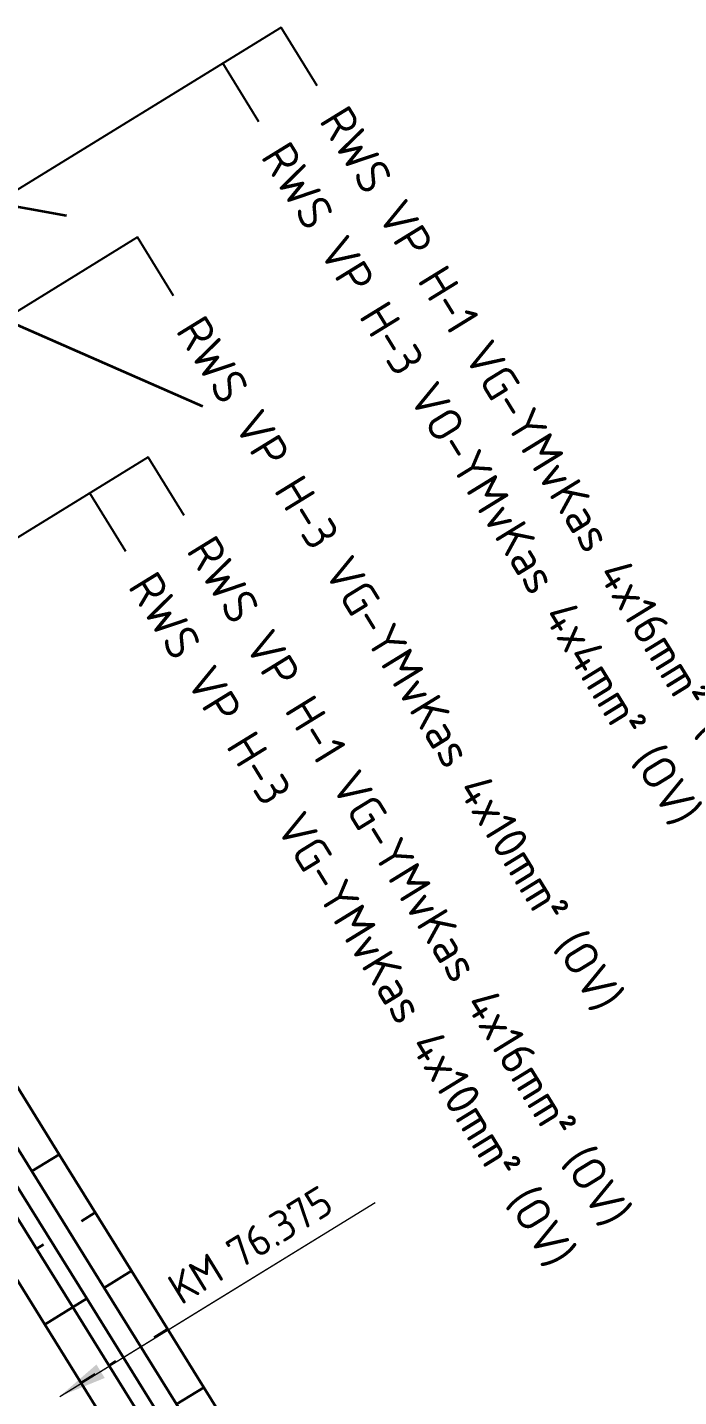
# Model space of a CAD drawing. Header units: metres. Extents: x 134219 to 139080, y 438661 to 444352.
# Drawn here: x 136457.7 to 136505.2, y 441586 to 441685.9 of the extents above; entities that cross this region are included whole.
import ezdxf
from ezdxf.enums import TextEntityAlignment as Align

# ---------------------------------------------------------------- set-up
doc = ezdxf.new("R2010")
doc.units = ezdxf.units.M
doc.linetypes.add('13strp', pattern=[4, 1, -3])
for name, color, linetype, lineweight in [('N-WE-AM-AANPIJLING-G', 7, 'Continuous', 18), ('N-WE-KL-ET_LS_OV_KABEL-T25', 7, 'Continuous', 25), ('Utd-ondergr-nw', 8, '13strp', 35)]:
    doc.layers.add(name, color=color, linetype=linetype, lineweight=lineweight)
doc.layers.add('N-WE-KL-ET_LS_OV_ARMATUUR-T25', color=2, linetype='Continuous')
doc.styles.add('ISO18', font='NLCS-ISO.ttf')
doc.styles.add('ISO25', font='NLCS-ISO.ttf')
doc.styles.add('NLCS_25', font='NLCS-ISO.ttf', dxfattribs={"height": 2.5})
doc.dimstyles.new('UTD', dxfattribs={"dimtxt": 1.8, "dimasz": 1.8, "dimexe": 0, "dimexo": 0, "dimgap": 0.5, "dimtad": 1, "dimdec": 1, "dimzin": 1, "dimdsep": 46, "dimtxsty": 'ISO18', "dimcen": 2.5, "dimclrd": 256, "dimclre": 256, "dimclrt": 1, "dimadec": 0, "dimazin": 0, "dimtfac": 1, "dimtdec": 1, "dimtmove": 0, "dimatfit": 3, "dimfxl": 0, "dimlwd": -1, "dimlwe": -1, "dimarcsym": 0})

# ---------------------------------------------------------------- blocks, each defined once
blk = doc.blocks.new('SAL-AM_KILOMETRERING-SO (1)')
blk.add_lwpolyline([(10, 0), (19, 0), (37, 0)])
at = {"style": 'ISO25'}
blk.add_text('KM', height=2.25, dxfattribs=at).set_placement((21, 1))
blk.add_attdef('KM', (26, 1), '', height=2.25, dxfattribs=at)

msp = doc.modelspace()

# ---------------------------------------------------------------- linework, layer by layer
at = {"layer": 'N-WE-KL-ET_LS_OV_KABEL-T25'}
for p, q in [((136476.199, 441685.87), (136391.904, 441634.01)), ((136478.819, 441681.611), (136476.199, 441685.87)), ((136474.561, 441678.991), (136471.941, 441683.25)), ((136465.738, 441670.566), (136421.325, 441643.242)), ((136468.357, 441666.307), (136465.738, 441670.566)), ((136466.514, 441654.525), (136403.349, 441615.664)), ((136469.134, 441650.266), (136466.514, 441654.525)), ((136464.875, 441647.646), (136462.255, 441651.905))]:
    msp.add_line(p, q, dxfattribs=at)
at = {"layer": 'Utd-ondergr-nw', "linetype": 'Continuous', "elevation": 5.75}
for points in [[(136443.883, 441675.164), (136460.549, 441672.153)], [(136443.032, 441670.27), (136470.475, 441658.261)]]:
    msp.add_lwpolyline(points, dxfattribs=at)
at = {"layer": 'Utd-ondergr-nw', "linetype": 'Continuous', "flags": 128}
for points in [[(136454.731, 441612.189), (136460.006, 441603.693), (136465.281, 441595.198), (136470.556, 441586.702), (136475.831, 441578.207), (136481.106, 441569.711), (136486.381, 441561.215), (136491.656, 441552.72), (136494.548, 441548.061)], [(136452.756, 441610.963), (136458.031, 441602.467), (136463.306, 441593.971), (136468.581, 441585.476), (136473.856, 441576.98), (136479.131, 441568.485), (136484.405, 441559.989), (136489.68, 441551.494), (136494.955, 441542.998), (136500.23, 441534.502), (136505.505, 441526.007), (136510.78, 441517.511)], [(136451.481, 441610.171), (136456.756, 441601.676), (136462.031, 441593.18), (136467.306, 441584.685), (136472.581, 441576.189), (136477.856, 441567.693), (136483.131, 441559.198), (136488.406, 441550.702), (136493.681, 441542.207), (136498.956, 441533.711), (136504.231, 441525.216), (136509.506, 441516.72)], [(136450.462, 441609.538), (136455.737, 441601.043), (136461.012, 441592.547), (136466.287, 441584.052), (136471.562, 441575.556), (136476.837, 441567.061), (136482.112, 441558.565), (136487.387, 441550.069), (136492.662, 441541.574), (136497.936, 441533.078), (136503.211, 441524.583), (136508.486, 441516.087)], [(136448.423, 441608.272), (136453.698, 441599.777), (136458.973, 441591.281), (136464.248, 441582.786), (136469.523, 441574.29), (136474.798, 441565.795), (136480.073, 441557.299), (136485.348, 441548.803), (136490.623, 441540.308), (136495.898, 441531.812), (136501.172, 441523.317), (136506.447, 441514.821)], [(136458.031, 441602.467), (136460.006, 441603.693)], [(136461.656, 441598.832), (136462.643, 441599.446)], [(136458.884, 441597.112), (136458.374, 441596.795)], [(136463.306, 441593.971), (136465.281, 441595.198)], [(136462.031, 441593.18), (136461.012, 441592.547)], [(136461.012, 441592.547), (136458.973, 441591.281)], [(136466.931, 441590.337), (136467.918, 441590.95)], [(136464.159, 441588.616), (136463.649, 441588.299)], [(136462.63, 441587.666), (136461.61, 441587.034)], [(136468.581, 441585.476), (136470.556, 441586.702)]]:
    msp.add_lwpolyline(points, dxfattribs=at)

# ---------------------------------------------------------------- block references
at = {"layer": 'N-WE-AM-AANPIJLING-G'}
ref = msp.add_blockref('SAL-AM_KILOMETRERING-SO (1)', (136451.536, 441580.804), dxfattribs=dict(at, rotation=31.6007702600898))
ref.add_attrib('KM', '76.375', (136473.156, 441595.28), dxfattribs={"layer": 'N-WE-KL-ET_LS_OV_ARMATUUR-T25', "height": 2.25, "rotation": 31.60077, "style": 'ISO25'})

# ---------------------------------------------------------------- texts
at = {"layer": 'N-WE-KL-ET_LS_OV_KABEL-T25', "style": 'NLCS_25'}
for s, p in [('RWS VP H-1 VG-YMvKas 4x16mm² (OV)', (136479.977, 441679.729)), ('RWS VP H-3 VO-YMvKas 4x4mm² (OV)', (136475.719, 441677.109)), ('RWS VP H-3 VG-YMvKas 4x10mm² (OV)', (136469.516, 441664.425)), ('RWS VP H-1 VG-YMvKas 4x16mm² (OV)', (136470.292, 441648.384)), ('RWS VP H-3 VG-YMvKas 4x10mm² (OV)', (136466.033, 441645.764))]:
    msp.add_text(s, height=2.5, rotation=301.60077, dxfattribs=at).set_placement(p, align=Align.MIDDLE_LEFT)

# ---------------------------------------------------------------- leaders
at = {"layer": 'N-WE-AM-AANPIJLING-G'}
msp.add_leader([(136460.053, 441586.044), (136483.049, 441600.192)], dimstyle='UTD', override={"dimasz": 3.5, "dimfxl": 0}, dxfattribs=at)

doc.saveas('drawing.dxf')
